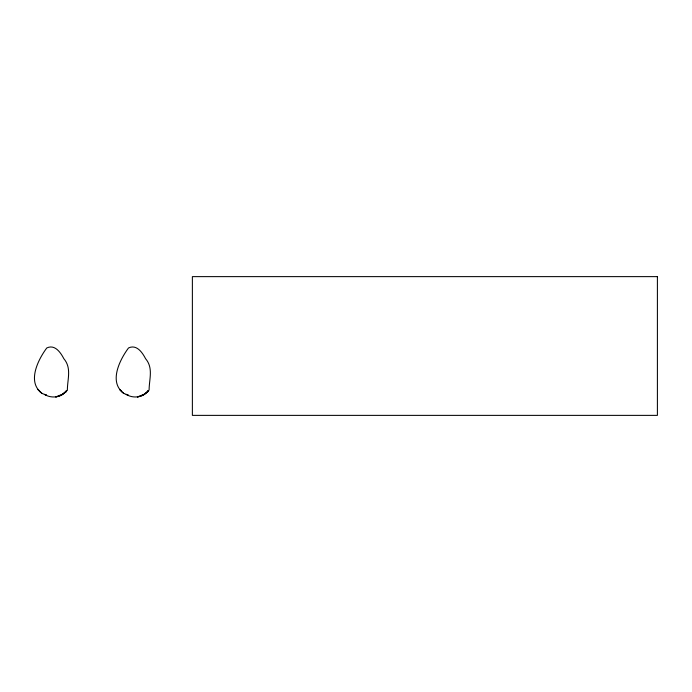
<?xml version="1.0" encoding="UTF-8"?>
<svg xmlns="http://www.w3.org/2000/svg" width="692" height="692" viewBox="0 0 692 692"><rect width="100%" height="100%" fill="white"/><g stroke="black" fill="none" stroke-linecap="round" stroke-linejoin="round"><path stroke-width="1.04" d="M123.73 393.411L128.28 395.175L126.169 394.379C133.141 398.817 143.356 397.545 148.192 390.816L147.517 392.035L148.572 390.582L143.997 394.31L137.388 396.974C141.929 396.161 146.393 393.757 149.1 389.959C149.178 379.069 153.546 368.023 145.545 358.646C142.31 352.41 136.584 344.097 128.53 347.955C120.564 358.594 109.656 379.493 121.247 391.101L119.63 389.432L123.73 393.411L121.472 391.629M41.987 393.411L46.537 395.175L44.426 394.379C51.407 398.817 61.614 397.545 66.449 390.816L65.775 392.035L66.83 390.582L62.254 394.31L55.654 396.974C60.187 396.161 64.659 393.757 67.366 389.959C67.435 379.06 71.804 368.023 63.811 358.646C60.567 352.41 54.841 344.097 46.788 347.955C38.83 358.594 27.914 379.493 39.505 391.101L37.887 389.432L41.987 393.411L39.729 391.629M657.4 276.627L192.376 276.627L192.376 415.373L657.4 415.373L657.4 276.627"/></g></svg>
